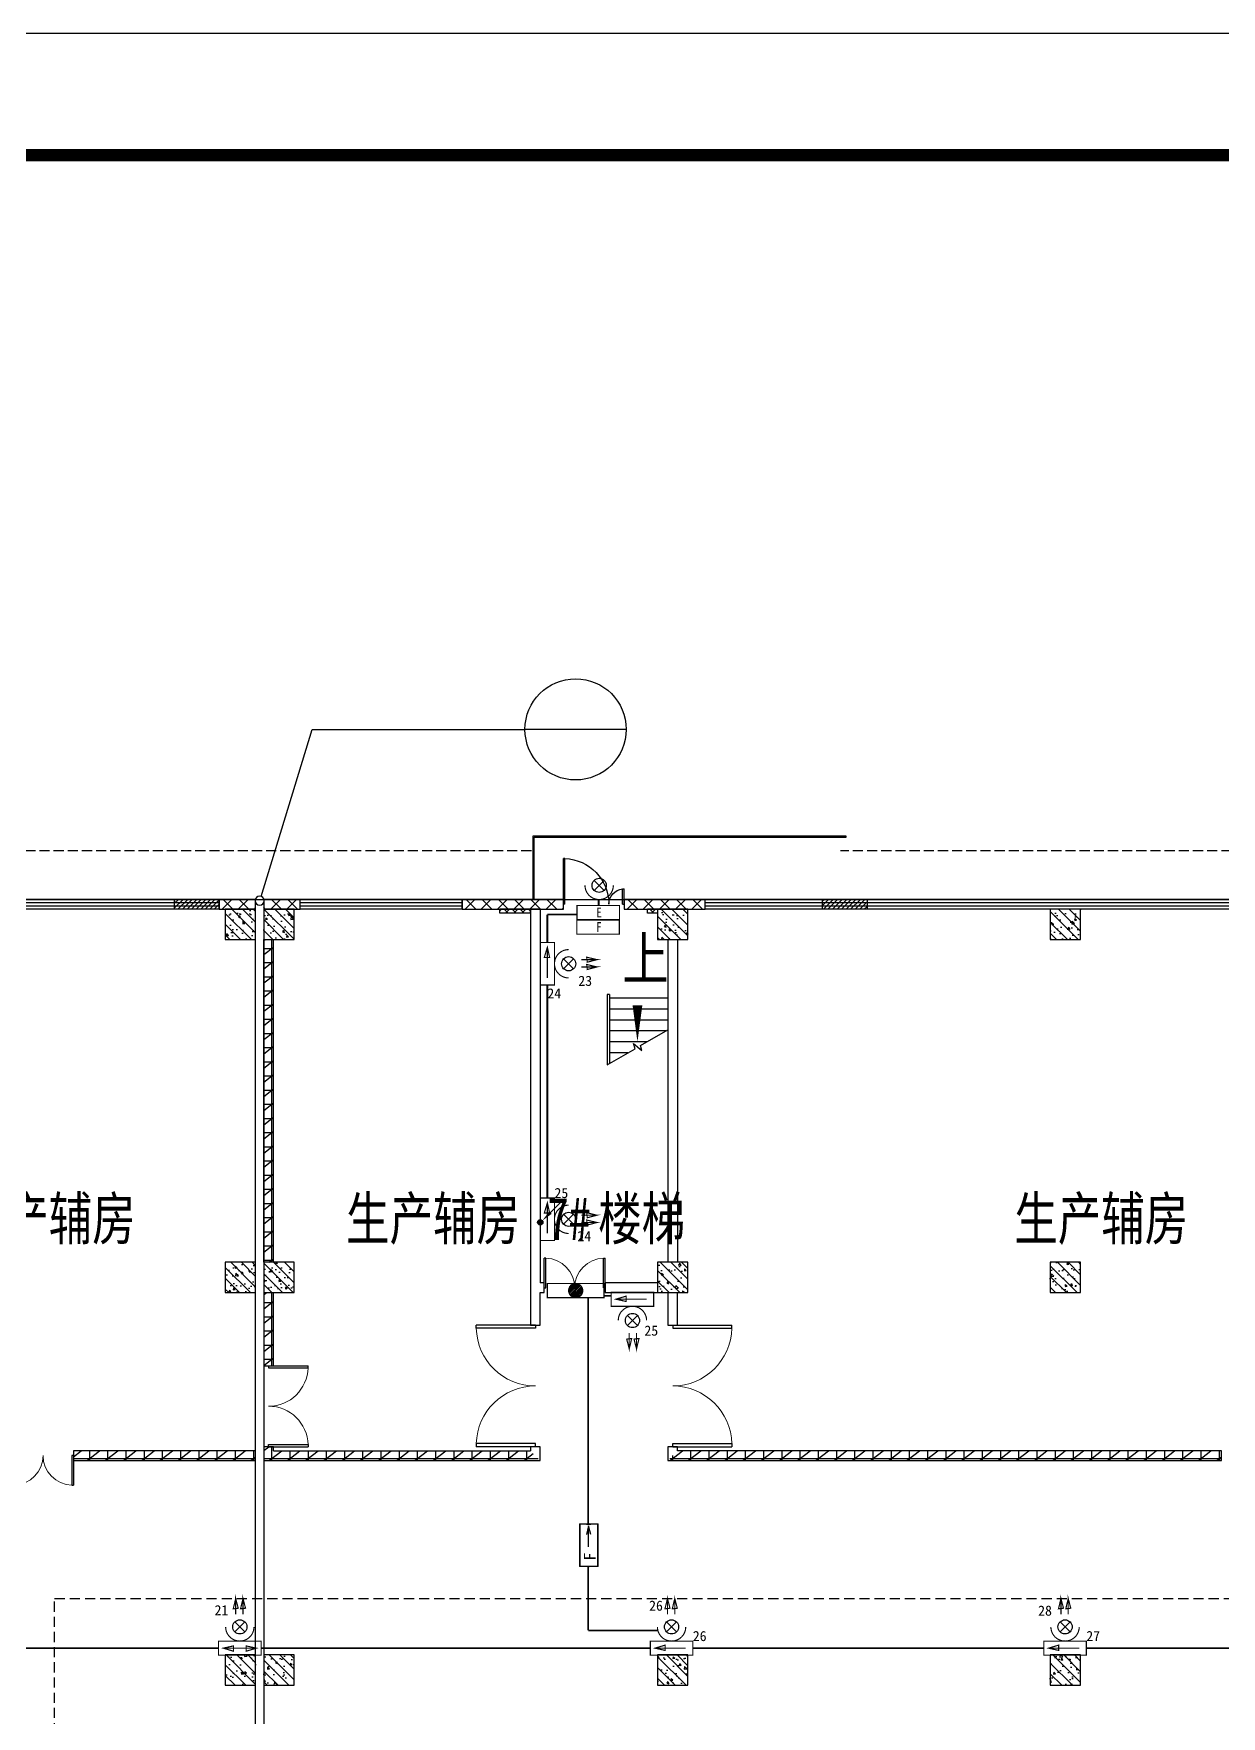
# Model space of a CAD drawing. Header units: millimetres. Extents: x -633009578 to 5705885, y -633235091 to 2571734.
# Drawn here: x 3091438 to 3120770, y 2175893 to 2217460 of the extents above; entities that cross this region are included whole.
import ezdxf
from ezdxf.enums import TextEntityAlignment as Align

# ---------------------------------------------------------------- set-up
doc = ezdxf.new("R2010")
doc.units = ezdxf.units.MM
doc.header["$LTSCALE"] = 1000
doc.header["$MEASUREMENT"] = 0
doc.linetypes.add('DASH', pattern=[0.35, 0.25, -0.1])
doc.linetypes.add('HIDDEN', pattern=[0.375, 0.25, -0.125])
doc.layers.get('0').update_dxf_attribs({"color": 9})
for name, color, linetype in [('000000000000电气', 7, 'Continuous'), ('3T_WOOD', 21, 'Continuous'), ('A-ABOV(投影线)', 154, 'HIDDEN'), ('A-COLUM(柱)', 255, 'Continuous'), ('A-DI-I(索引)', 21, 'Continuous'), ('A-DOOR(门）', 4, 'Continuous'), ('A-F-AREA(计算)', 5, 'Continuous'), ('A-FLOR(看线)', 8, 'Continuous'), ('A-HATH(填充)', 8, 'Continuous'), ('A-LM-RAIL(栏杆)', 167, 'Continuous'), ('A-ST-O(室外)', 54, 'Continuous'), ('A-STAR(楼梯)', 51, 'Continuous'), ('A-TEXT(房间)', 243, 'Continuous'), ('A-WALL(墙)', 255, 'Continuous'), ('A-WINDOW（窗）', 4, 'Continuous'), ('DIM_SYMB', 3, 'Continuous'), ('PUB_TEXT', 7, 'Continuous'), ('WALL', 9, 'Continuous'), ('电-弱电平面-箭头', 3, 'Continuous'), ('电-强电平面-线缆', 3, 'Continuous'), ('设备-照明', 3, 'Continuous'), ('设备-箱柜', 3, 'Continuous'), ('院图签、封面151013$0$PUB_TITLE', 153, 'Continuous'), ('院图签、封面151013$0$图签文字', 4, 'Continuous')]:
    doc.layers.add(name, color=color, linetype=linetype)
doc.styles.add('_TCH', font='simhei.ttf', dxfattribs={"width": 0.75, "bigfont": 'hztxt.shx'})
doc.styles.add('_TCH_DIM', font='simhei.ttf', dxfattribs={"width": 0.8, "bigfont": 'hztxt.shx'})
doc.styles.add('_TEL_DIM', font='simhei.ttf', dxfattribs={"height": 3.5, "bigfont": 'HZTXT'})
doc.styles.add('IDQSTYLE', font='simhei.ttf', dxfattribs={"width": 0.707, "bigfont": 'hztxt.shx'})
doc.styles.get("Standard").update_dxf_attribs({"font": 'simhei.ttf', "bigfont": 'hztxt.shx'})
doc.styles.add('宋体', font='simhei.ttf')
doc.styles.add('院图签、封面151013$0$-宋体', font='simhei.ttf', dxfattribs={"width": 0.8})
pattern_1 = [(45, (1908179.395743424, 677977.51603476), (-56.1266007566822, 56.12660075668221), [])]
pattern_2 = [(0, (597621.4751960551, 677964.29318137), (0, 350), []), (37.875, (598021.4751960551, 677964.29318137), (-169.61527734408, 218.0766567528281), []), (90, (598021.4751960551, 677964.29318137), (-450, 2.755455298081545e-14), [])]
pattern_3 = [(45, (597721.4751960551, 677964.29318137), (-100.0001016555733, 100.0001016555733), []), (135, (597721.4751960551, 677964.29318137), (-100.0001016555733, -100.0001016555733), [])]
pattern_4 = [(45, (597821.4751960551, 677964.29318137), (-200.0002033111466, 200.0002033111467), []), (135, (597821.4751960551, 677964.29318137), (-200.0002033111467, -200.0002033111466), [])]

# ---------------------------------------------------------------- blocks, each defined once
blk = doc.blocks.new('HC000078')
at = {"color": 0, "linetype": 'Continuous', "const_width": 0.2}
for points in [[(-3.750000000000028, 1.25), (3.75, 1.25), (3.75, -1.25), (-3.750000000000028, -1.25), (-3.750000000000028, 1.25)], [(2.5, 0), (-2.500000000000028, 0)]]:
    blk.add_lwpolyline(points, dxfattribs=at)
blk.add_lwpolyline([(2.917016710174721, 0), (1.120131515022848, 0.3984556212736834), (1.120131515022848, -0.539087017017323)], close=True, dxfattribs=at)
at = {"color": 0, "style": 'IDQSTYLE', "width": 0.7}
blk.add_attdef('PSFHATT', (5.75, -1.25), '', height=2.5, dxfattribs=at)
blk = doc.blocks.new('HC000064')
at = {"color": 0, "linetype": 'Continuous'}
for p, q in [((-0.8838834764831063, -0.8838834764831063), (0.8838834764831063, 0.8838834764831063)), ((-0.8838834764830494, 0.8838834764831063), (0.8838834764831631, -0.8838834764831063))]:
    blk.add_line(p, q, dxfattribs=at)
at = {"color": 0, "linetype": 'Continuous', "const_width": 0.2}
blk.add_lwpolyline([(5.710751695749348e-14, 2.499999999999886, 0.1989123673796647), (-1.767766952966326, 1.767766952966327, 0.1989123673796613), (-2.5, 1.951292859901378e-16, 0.1989123673796761), (-1.767766952966326, -1.76776695296644, 0.1989123673796782), (5.594010226827932e-14, -2.500000000000227)], format="xyb", dxfattribs=at)
for points in [[(2.226896073527712, 0.5659208660671311), (5.003498004369476, 0.5624686703930024), (3.296463286048663, 1.009912150058199), (3.185957433181557, 0.1260038671447887), (5.003498004369476, 0.5624686703930024)], [(2.224443767981995, -0.721123763554715), (5.001045698823816, -0.7245759592289005), (3.294010980502946, -0.2771324795636474), (3.18350512763584, -1.161040762477114), (5.001045698823816, -0.7245759592289005)]]:
    blk.add_lwpolyline(points, dxfattribs=at)
at = {"color": 0, "linetype": 'Continuous'}
for centre, radius, start, end in [((1.199040866595169e-14, -7.105427357601002e-14), 1.250000000000069, 135.0000000000036, 179.9999999999968), ((-2.259303855112194e-14, -1.740829702612245e-13), 1.250000000000117, 89.99999999999898, 134.9999999999991), ((-9.10937991704941e-14, -1.740829702612245e-13), 1.250000000000117, 45.00000000000085, 89.99999999999582), ((-1.252331571777177e-13, -7.088774012231625e-14), 1.250000000000068, 3.249254662582951e-12, 44.99999999999639), ((-2.284838984678572e-13, -5.684341886080801e-14), 1.250000000000172, 315.0000000000093, 2.605510395054555e-12), ((-2.264854970235319e-14, -5.695444116327053e-14), 1.250000000000034, 179.9999999999974, 225.0000000000007), ((-2.270406085358445e-14, -1.338928967697939e-13), 1.24999999999998, 224.9999999999983, 270.000000000001), ((-9.131584377541913e-14, 3.996802888650564e-15), 1.250000000000118, 270.0000000000042, 315.0000000000028)]:
    blk.add_arc(centre, radius, start, end, dxfattribs=at)
at = {"color": 0, "style": 'IDQSTYLE', "width": 0.7}
blk.add_attdef('PSFHATT', (7.003498004369476, -2.500000010000227), '', height=2.5, dxfattribs=at)
blk = doc.blocks.new('HC000080')
at = {"color": 0, "linetype": 'Continuous', "const_width": 0.2}
blk.add_lwpolyline([(-3.75, 1.25), (3.75, 1.25), (3.75, -1.25), (-3.75, -1.25), (-3.75, 1.25)], dxfattribs=at)
at = {"color": 0, "style": 'IDQSTYLE', "width": 0.7}
for tag, p in [('E', (-0.3130491551307273, -0.8903283460458624)), ('PSFHATT', (5.75, -1.25))]:
    blk.add_attdef(tag, p, '', height=1.715220417977644, dxfattribs=at)
blk = doc.blocks.new('HC000063')
at = {"color": 0, "linetype": 'Continuous'}
for p, q in [((-0.8838834764831063, -0.8838834764831631), (0.8838834764831063, 0.8838834764829926)), ((-0.8838834764830494, 0.8838834764830494), (0.8838834764831631, -0.8838834764831631))]:
    blk.add_line(p, q, dxfattribs=at)
at = {"color": 0, "linetype": 'Continuous', "const_width": 0.2}
blk.add_lwpolyline([(5.77736507722736e-14, 2.499999999999886, 0.1989123673796648), (-1.767766952966326, 1.767766952966213, 0.1989123673796613), (-2.5, -1.128255746208508e-13, 0.1989123673796761), (-1.767766952966326, -1.767766952966497, 0.1989123673796782), (5.594010226827932e-14, -2.500000000000284)], format="xyb", dxfattribs=at)
at = {"color": 0, "linetype": 'Continuous'}
for centre, radius, start, end in [((1.49213974509621e-13, -1.27897692436818e-13), 1.250000000000206, 135.0000000000062, 179.9999999999993), ((-9.120482147295661e-14, -2.025046796916286e-13), 1.250000000000089, 89.99999999999582, 134.999999999996), ((-2.248201624865942e-14, -2.025046796916286e-13), 1.250000000000089, 45.00000000000399, 89.99999999999898), ((-2.62456723021387e-13, -1.277311589831243e-13), 1.250000000000206, 6.4374426752811e-13, 44.9999999999938), ((-9.126033262418787e-14, -1.422195694544826e-13), 1.249999999999966, 179.9999999999987, 225.000000000002), ((-9.131584377541913e-14, -1.623146062001979e-13), 1.249999999999951, 225.0000000000013, 270.0000000000042), ((-2.270406085358445e-14, -2.442490654175344e-14), 1.250000000000089, 270.000000000001, 314.9999999999997), ((-1.598721155460225e-13, -1.4210854715202e-13), 1.250000000000103, 315.000000000008, 1.302755197527349e-12)]:
    blk.add_arc(centre, radius, start, end, dxfattribs=at)
at = {"color": 0, "style": 'IDQSTYLE', "width": 0.7}
blk.add_attdef('PSFHATT', (3.250000009999943, -2.500000010000284), '', height=2.5, dxfattribs=at)
blk = doc.blocks.new('$equip_U$00000097(PC-20190719OMEG)')
h = blk.add_hatch()
h.set_pattern_fill('ANGLE', color=3, scale=0.25)
h.set_pattern_definition([(0, (-95.90287843095575, -36.03268988946184), (0, 0.873125), [0.635, -0.238125]), (90, (-95.90287843095575, -36.03268988946184), (-0.873125, 5.346348682527664e-17), [0.635, -0.238125])])
h.paths.add_polyline_path([(-0.6530363404890522, 0.00859680310350086), (-0.3650363404885866, -0.06340319689661555), (-0.3650363404885866, 0.08059680310361728)])
at = {"color": 3}
for p, q in [((-0.7199999999938882, 0.2999999999974534), (-0.7199999999938882, -0.2999999999974534)), ((0.7200000000011642, 0.2999999999974534), (-0.7199999999938882, 0.2999999999974534)), ((-0.7078247590179672, 0.08059680310361728), (-0.7078247590179672, -0.06340319689661555)), ((-0.6530363404890522, 0.00859680310350086), (-0.3650363404885866, 0.08059680310361728)), ((-0.3650363404885866, -0.06340319689661555), (-0.6530363404890522, 0.00859680310350086)), ((0.05609875861409819, 0.00859680310350086), (-0.6050363404938253, 0.00859680310350086)), ((0.7200000000011642, -0.2999999999974534), (0.7200000000011642, 0.2999999999974534)), ((-0.7199999999938882, -0.2999999999974534), (0.7200000000011642, -0.2999999999974534))]:
    blk.add_line(p, q, dxfattribs=at)
at = {"color": 3, "const_width": 0.04}
blk.add_lwpolyline([(-0.7199999999938882, 0.2999999999974534), (-0.7199999999938882, -0.2999999999974534), (0.7200000000011642, -0.2999999999974534), (0.7200000000011642, 0.2999999999974534), (-0.7199999999938882, 0.2999999999974534), (-0.7199999999938882, -0.2999999999974534)], dxfattribs=at)
for p in [(0, 0.2999999999974534), (-0.7199999999938882, -1.818989403545856e-12), (-7.619048119522631e-06, -0.3000099999972008), (0.7200000000011642, -1.818989403545856e-12)]:
    blk.add_point(p)
at = {"color": 7, "style": '_TEL_DIM', "flags": 1}
for tag in ['REMARK', 'A']:
    blk.add_attdef(tag, text='', height=2.5e-05, dxfattribs=at).set_placement((0, 0), align=Align.MIDDLE_CENTER)
at = {"color": 3, "style": '_TEL_DIM'}
blk.add_attdef('F', text='', height=0.4, dxfattribs=at).set_placement((0.3836356056344812, -0.03004351179515652), align=Align.MIDDLE_CENTER)
at = {"color": 7, "style": '_TEL_DIM'}
blk.add_attdef('$TEXT$', text='', height=2.5e-05, dxfattribs=at).set_placement((0.3836356056344812, -0.03004351179333753), align=Align.MIDDLE_CENTER)
blk = doc.blocks.new('*X118')
at = {"color": 0, "linetype": 'Continuous'}
for p, q in [((279.6093350358959, 223.0407925409721), (280.9478239213746, 224.3792814264508)), ((279.6227829512929, 223.3370831688437), (280.6515332934888, 224.3658335110396)), ((279.6511091444202, 222.7997239370217), (281.1888925253249, 224.3375073179265)), ((279.7280550816477, 222.5938271617747), (281.3947893005719, 224.2605613806989)), ((279.7925730165214, 223.7897159465469), (280.1989005157282, 224.1960434457536)), ((279.8323224122641, 222.4152517799165), (281.5733646824301, 224.1562940500824)), ((279.960458729053, 222.2605453842307), (281.7280710781159, 224.0281577332937)), ((280.1113752959016, 222.1286192386046), (281.8599972237337, 223.8772411664368)), ((280.2858431100155, 222.020244340244), (281.9683721221114, 223.7027733523398)), ((280.4868434366447, 221.9384019543985), (282.0502145079389, 223.5017730256928)), ((280.7212278995912, 221.8899437048705), (282.0986727574656, 223.2673885627449)), ((281.0058032732674, 221.891676366072), (282.0969400962746, 222.9828131890793)), ((281.4082737989092, 222.0113041792392), (281.9773122830819, 222.5803426634118))]:
    blk.add_line(p, q, dxfattribs=at)
blk = doc.blocks.new('HC000083')
at = {"color": 0, "linetype": 'Continuous', "const_width": 0.2}
blk.add_lwpolyline([(-5, 1.25), (-5, -1.250000000000057), (5.000000000000057, -1.250000000000057), (5.000000000000057, 1.25), (-5, 1.25)], dxfattribs=at)
blk.add_lwpolyline([(-1.25, -6.89688106980167e-17, 0.1989123673796731), (-0.8838834764831631, -0.88388347648322, 0.1989123673796706), (5.611420480838656e-14, -1.250000000000057, 0.198912367379652), (0.8838834764832768, -0.88388347648322, 0.1989123673796278), (1.25, 0, 0.1989123673796504), (0.88388347648322, 0.8838834764830494, 0.1989123673796686), (5.680893445545904e-14, 1.25, 0.1989123673796706), (-0.883883476483163, 0.8838834764831632, 0.1989123673796553)], format="xyb", close=True, dxfattribs=at)
at = {"color": 0, "linetype": 'Continuous'}
blk.add_blockref('*X118', (-280.8559544658493, -223.1326619964974), dxfattribs=at)
at = {"color": 0, "style": 'IDQSTYLE', "width": 0.7}
blk.add_attdef('PSFHATT', (7.000000000000057, -1.250000010000057), '', height=2.5, dxfattribs=at)
blk = doc.blocks.new('*X132')
at = {"color": 0, "linetype": 'Continuous'}
for p, q in [((192.590110055903, 446.7242872143482), (193.9264208598343, 448.0605980182795)), ((192.6512440212146, 447.2096852483717), (193.4410228258108, 447.9994640529679)), ((192.666080612941, 446.3759937026742), (194.2747143715083, 447.9846274612416)), ((192.8122309321682, 446.0978799531896), (194.552828120993, 447.8384771420143)), ((193.0126674313866, 445.874052383696), (194.7766556904866, 447.6380406427959)), ((193.2651240367983, 445.7022449203958), (194.9484631537868, 447.3855840373842)), ((193.5780466605768, 445.5909034754624), (195.0598045987202, 447.0726614136058)), ((193.9838870800477, 445.5724798262212), (195.0782282479613, 446.6668209941349))]:
    blk.add_line(p, q, dxfattribs=at)
blk = doc.blocks.new('HC001446')
at = {"color": 0, "linetype": 'Continuous'}
blk.add_line((5.527270022789651, 5.473665066578945), (2.421777122314836, 2.298687544782609), dxfattribs=at)
blk.add_lwpolyline([(2.421777122314836, 2.298687544782609, 0.8, 0, 0), (0.4698776614111466, 0.4121164681388052, 0, 0, 0)], format="xyseb", dxfattribs=at)
blk.add_circle((0, 0), 0.625, dxfattribs=at)
at = {"color": 0, "linetype": 'Continuous', "xscale": 0.5, "yscale": 0.5, "zscale": 0.5}
blk.add_blockref('*X132', (-96.91845018383214, -223.4069038532592), dxfattribs=at)
at = {"color": 0, "style": 'IDQSTYLE', "width": 0.7}
blk.add_attdef('PSFHATT', (7.527270022789651, -0.62500001), '', height=2.5, dxfattribs=at)
blk = doc.blocks.new('建筑图框_A1')
at = {"layer": '院图签、封面151013$0$PUB_TITLE'}
blk.add_lwpolyline([(0, 0), (84100, 0), (84100, 59400), (0, 59400)], close=True, dxfattribs=at)
at = {"layer": '院图签、封面151013$0$PUB_TITLE', "const_width": 100}
blk.add_lwpolyline([(2500, 1000), (83100, 1000), (83100, 58400), (2500, 58400)], close=True, dxfattribs=at)
at = {"layer": '院图签、封面151013$0$图签文字', "color": 6, "style": '院图签、封面151013$0$-宋体'}
for tag, height, width, p in [('工程主持人', 400, 0.7999999999883585, (79990.91196859907, 29505.93707200652)), ('审定', 400, 0.7999999999883585, (79990.91196859907, 28705.93707200605)), ('审核', 400, 0.7999999999883585, (79990.91196859907, 27905.93707200559)), ('专业负责人', 400, 0.7999999999883585, (79990.91196859907, 27105.93707200512)), ('校对', 400, 0.7999999999883585, (79990.91196859907, 26305.93707200466)), ('设计', 400, 0.7999999999883585, (79990.91196859907, 25505.93707200419)), ('方案设计人', 400, 0.7999999999883585, (79990.91196859907, 24706.79438478127)), ('工程编号', 300, 0.7000000000116415, (81000.00416498398, 8700.424278954277)), ('版次', 300, 0.7000000000116415, (78738.08139540046, 3005.726258059498)), ('日期', 300, 0.7000000000116415, (82038.0813954557, 3000.226258123759)), ('图号', 200, 0.7000000000116415, (82538.08139542397, 2400.075247410685)), ('比例', 300, 0.7000000000116415, (78738.08139537089, 2200.188802679535)), ('图号_X施', 300, 0.7000000000116415, (81538.08139540977, 2200.188802651362)), ('图号_总数', 200, 0.7000000000116415, (82538.08139541186, 2000.075247410219))]:
    blk.add_attdef(tag, text='', height=height, dxfattribs=dict(at, width=width)).set_placement(p, align=Align.MIDDLE_CENTER)
at = {"layer": '院图签、封面151013$0$图签文字', "color": 6, "style": '院图签、封面151013$0$-宋体', "width": 0.7}
for tag, p in [('建设单位_001', (80935.88661794258, 7446.21079580821)), ('工程名称_001', (80933.52706738078, 6045.368099178996)), ('图名_001', (79742.88288308708, 4059.656552180292))]:
    blk.add_attdef(tag, p, '', height=300, dxfattribs=at)
blk = doc.blocks.new('$DorLib2D$00000002')
for p, q in [((-0.5, -5.684341886080802e-17), (-0.5000000000000007, 0.4875)), ((-0.4750000000000007, 0.4875), (-0.5000000000000007, 0.4875)), ((-0.475, -2.842170943040401e-17), (-0.4750000000000007, 0.4875)), ((0.475, -2.842170943040401e-17), (0.4750000000000007, 0.4875)), ((0.4750000000000007, 0.4875), (0.5000000000000007, 0.4875)), ((0.5, -5.684341886080802e-17), (0.5000000000000007, 0.4875)), ((-0.5, -5.684341886080802e-17), (-0.475, -2.842170943040401e-17)), ((0.5, -5.684341886080802e-17), (0.475, -2.842170943040401e-17))]:
    blk.add_line(p, q)
at = {"lineweight": 13}
for centre, start, end in [((-0.4875, -4.263256414560601e-17), 0, 88.53071641864632), ((0.4875, -4.263256414560601e-17), 91.4692835813537, 180)]:
    blk.add_arc(centre, 0.4875, start, end, dxfattribs=at)
blk = doc.blocks.new('$TCHSYS$WIN2D')
for p, q in [((-0.5, 0.5), (0.5, 0.5)), ((-0.5, 0.5), (-0.4999999999999999, -0.5)), ((0.5, 0.5), (0.4999999999999998, -0.5)), ((0.5, 0.1666666666666666), (-0.5, 0.1666666666666666)), ((0.5, -0.1666666666666667), (-0.5, -0.1666666666666667)), ((-0.4999999999999999, -0.5), (0.5, -0.5))]:
    blk.add_line(p, q)
blk = doc.blocks.new('$DorLib2D$00000225')
at = {"color": 0}
for p, q in [((0.4750000000000032, -0.001447885298549778), (0.4750000000000032, 0.7521225008925327)), ((0.4750000000000032, 0.7521225008925327), (0.5000000000000036, 0.7521225008925363)), ((0.5000000000000036, -0.001447885298549778), (0.5000000000000036, 0.7521225008925363)), ((-0.4999999999999982, -3.552713678800501e-15), (-0.5, 0.252035990386009)), ((-0.4750000000000014, 0.252035990386009), (-0.5, 0.252035990386009)), ((-0.4749999999999996, -3.552713678800501e-15), (-0.4750000000000014, 0.252035990386009)), ((-0.4749999999999996, -3.552713678800501e-15), (-0.4999999999999947, -3.552713678800501e-15)), ((0.4750000000000032, -0.001447885298549778), (0.4999999999999929, -0.001447885298549778))]:
    blk.add_line(p, q, dxfattribs=at)
for centre, radius, start, end in [((0.5046168020419071, -0.001920809357812914), 0.7546247204382253, 92.24926861260724, 179.7237749158362), ((-0.5007908120542499, 0.002572563917482285), 0.2507930763238999, 359.7898704778746, 84.09743784757413)]:
    blk.add_arc(centre, radius, start, end, dxfattribs=at)
blk = doc.blocks.new('_FZH')
h = blk.add_hatch()
h.set_pattern_fill('钢筋混凝土', color=256, scale=0.1, style=0)
h.set_pattern_definition([(45, (0, 0), (-0.1767766952966369, 0.1767766952966369), []), (50, (0, 0), (0.7172601826007535, -0.06275213498259512), [0.07500000000000001, -0.8250000000000001]), (355, (0, 0), (-0.138751333613, 0.7521921337000119), [0.06, -0.66]), (100.4514, (0.05977168000000001, -0.00522934), (0.5785093817140216, 0.6894395420609536), [0.06374019, -0.701142112]), (46.1842, (0, 0.2), (1.067241048625645, -0.1655190143290181), [0.1125, -1.2375]), (96.6356, (0.088936745, 0.186206693), (0.9346627055487033, 0.9741178709004418), [0.095610288, -1.051713]), (351.1842, (0, 0.2), (0.9346619451336272, 0.9741186009253247), [0.09000000000000001, -0.9900000000000001]), (21, (0.1, 0.15), (0.5969070521184617, -0.4026188906653388), [0.07500000000000001, -0.8250000000000001]), (326, (0.1, 0.15), (0.2433153319215824, 0.7251500450468529), [0.06, -0.66]), (71.4514, (0.149742233, 0.116448394), (0.84022262858149, 0.3225304967099524), [0.06374019, -0.701142112]), (37.50000000000001, (0, 0), (0.01215985531729062, 0.3328938538313115), [0, -0.652, 0, -0.67, 0, -0.6625000000000001]), (7.499999999999999, (0, 0), (0.2630695374421486, 0.3944117118823603), [0, -0.382, 0, -0.637, 0, -0.2525]), (-32.5, (-0.223, 0), (0.533822436172409, -0.02255487173437976), [0, -0.25, 0, -0.78, 0, -1.035]), (-42.5, (-0.323, 0), (0.5831861693423862, 0.1001049823323177), [0, -0.325, 0, -0.518, 0, -0.735])])
h.paths.add_polyline_path([(-0.5, -0.5), (0.5, -0.5), (0.5, 0.5), (-0.5, 0.5)])
blk.add_lwpolyline([(-0.5, -0.5), (0.5, -0.5), (0.5, 0.5), (-0.5, 0.5)], close=True)

msp = doc.modelspace()

# ---------------------------------------------------------------- hatches: boundary and pattern name
at = {"layer": '3T_WOOD'}
h = msp.add_hatch(dxfattribs=at)
h.set_pattern_fill('ANSI31', color=256, scale=50)
h.set_pattern_definition(pattern_1)
h.paths.add_polyline_path([(3094919.994032199, 2196074.629172625), (3096019.994032199, 2196074.629172625), (3096019.994032199, 2195834.629172625), (3094919.994032199, 2195834.629172625)])
h = msp.add_hatch(dxfattribs=at)
h.set_pattern_fill('ANSI31', color=256, scale=50)
h.set_pattern_definition(pattern_1)
h.paths.add_polyline_path([(3110919.941630373, 2196074.629172624), (3112019.941630373, 2196074.629172624), (3112019.941630373, 2195834.629172624), (3110919.941630373, 2195834.629172624)])
at = {"layer": 'A-HATH(填充)'}
h = msp.add_hatch(dxfattribs=at)
h.set_pattern_fill('多孔材料', color=256, scale=100, style=0)
h.set_pattern_definition(pattern_4)
h.paths.add_polyline_path([(3096919.994031782, 2196074.629172626), (3096019.994032522, 2196074.629172632), (3096019.994032522, 2195834.629172626), (3096919.994031782, 2195834.629172626)])
h = msp.add_hatch(dxfattribs=at)
h.set_pattern_fill('多孔材料', color=256, scale=100, style=0)
h.set_pattern_definition(pattern_4)
h.paths.add_polyline_path([(3097119.994031765, 2195834.629172626), (3098019.994031504, 2195834.62917263), (3098019.994031504, 2196074.629172631), (3097119.994031765, 2196074.629172626)])
h = msp.add_hatch(dxfattribs=at)
h.set_pattern_fill('多孔材料', color=256, scale=100, style=0)
h.set_pattern_definition(pattern_4)
h.paths.add_polyline_path([(3102019.994031504, 2195834.62917263), (3104519.994032013, 2195834.62917263), (3104519.994032013, 2196074.629172631), (3102019.994031504, 2196074.629172631)])
h = msp.add_hatch(dxfattribs=at)
h.set_pattern_fill('多孔材料', color=256, scale=100, style=0)
h.set_pattern_definition(pattern_4)
h.paths.add_polyline_path([(3106019.994032013, 2195834.62917263), (3108019.994031505, 2195834.62917263), (3108019.994031504, 2196074.629172631), (3106019.994032013, 2196074.629172631)])
h = msp.add_hatch(dxfattribs=at)
h.set_pattern_fill('多孔材料', color=256, scale=50, style=0)
h.set_pattern_definition(pattern_3)
h.paths.add_polyline_path([(3103709.994031763, 2195834.629173377), (3102949.994031682, 2195834.629173377), (3102949.994031682, 2195734.629173377), (3103709.994031763, 2195734.629173377)])
h = msp.add_hatch(dxfattribs=at)
h.set_pattern_fill('多孔材料', color=256, scale=50, style=0)
h.set_pattern_definition(pattern_3)
h.paths.add_polyline_path([(3106844.994031782, 2195834.629172626), (3106594.994031755, 2195834.629172626), (3106594.994031755, 2195734.629172626), (3106844.994031782, 2195734.629172626)])
h = msp.add_hatch(dxfattribs=at)
h.set_pattern_fill('空心砖', color=256, scale=100, style=0)
h.set_pattern_definition(pattern_2)
h.paths.add_polyline_path([(3097119.994031782, 2187109.629172626), (3097359.994031695, 2187109.629172626), (3097359.994031695, 2195084.629172346), (3097119.994031695, 2195084.629172346)])
h = msp.add_hatch(dxfattribs=at)
h.set_pattern_fill('空心砖', color=256, scale=100, style=0)
h.set_pattern_definition(pattern_2)
h.paths.add_polyline_path([(3097359.994031691, 2186359.629172626), (3097119.994031696, 2186359.629172626), (3097119.994031699, 2184554.629172276), (3097359.994031672, 2184554.629172276)])
h = msp.add_hatch(dxfattribs=at)
h.set_pattern_fill('空心砖', color=256, scale=100, style=0)
h.set_pattern_definition(pattern_2)
h.paths.add_polyline_path([(3096919.994031779, 2182454.629172626), (3092419.994032013, 2182454.629172632), (3092419.994032013, 2182214.629172633), (3096919.994031779, 2182214.629172626)])
h = msp.add_hatch(dxfattribs=at)
h.set_pattern_fill('空心砖', color=256, scale=100, style=0)
h.set_pattern_definition(pattern_2)
h.paths.add_polyline_path([(3097359.994031616, 2182454.629172594), (3097359.994031635, 2182554.629172276), (3097119.994031713, 2182554.629172276), (3097119.994031726, 2182214.6291726)])
h = msp.add_hatch(dxfattribs=at)
h.set_pattern_fill('空心砖', color=256, scale=100, style=0)
h.set_pattern_definition(pattern_2)
h.paths.add_polyline_path([(3097359.994031616, 2182454.629172594), (3097119.994031726, 2182214.6291726), (3103949.994031834, 2182214.6291726), (3103709.994031837, 2182454.629172594)])
h = msp.add_hatch(dxfattribs=at)
h.set_pattern_fill('空心砖', color=256, scale=100, style=0)
h.set_pattern_definition(pattern_2)
h.paths.add_polyline_path([(3107099.994031816, 2182214.62917263), (3120769.994031504, 2182214.629172634), (3120769.994031504, 2182454.62917263), (3107339.994031704, 2182454.62917263)])

# ---------------------------------------------------------------- linework, layer by layer
at = {"layer": '3T_WOOD'}
for points in [[(3094919.994032199, 2196074.629172625), (3096019.994032199, 2196074.629172625), (3096019.994032199, 2195834.629172625), (3094919.994032199, 2195834.629172625)], [(3110919.941630373, 2196074.629172624), (3112019.941630373, 2196074.629172624), (3112019.941630373, 2195834.629172624), (3110919.941630373, 2195834.629172624)]]:
    msp.add_lwpolyline(points, close=True, dxfattribs=at)
at = {"layer": 'A-ABOV(投影线)'}
msp.add_lwpolyline([(3091956.667770477, 2178803.556878567), (3127430.348125871, 2178803.556878567), (3127430.348125871, 2168352.961062868), (3091956.667770477, 2168352.961062868)], close=True, dxfattribs=at)
at = {"layer": 'A-DI-I(索引)'}
for p, q in [((3097052.713914114, 2196148.070244405), (3098319.27613839, 2200274.131571024)), ((3098319.27613839, 2200274.131571024), (3103572.312317013, 2200274.131571024)), ((3106072.312317013, 2200274.131571024), (3103572.312317013, 2200274.131571024))]:
    msp.add_line(p, q, dxfattribs=at)
msp.add_lwpolyline([(3097131.494031782, 2196041.47915988, 1), (3096908.494031782, 2196041.47915988, 1)], format="xyb", close=True, dxfattribs=at)
for centre, radius in [((3104822.312317013, 2200274.131571024), 1250), ((3097052.713914114, 2196148.070244405), 0)]:
    msp.add_circle(centre, radius, dxfattribs=at)
at = {"layer": 'A-DOOR(门）'}
msp.add_line((3104519.994031782, 2196074.629172626), (3106019.994031782, 2196074.629172626), dxfattribs=at)
at = {"layer": 'A-F-AREA(计算)'}
msp.add_lwpolyline([(3029879.994031782, 2196074.629172625), (3164159.994031782, 2196074.629172625), (3164159.994031782, 2059994.629172625), (3029879.994031782, 2059994.629172625)], close=True, dxfattribs=at)
at = {"layer": 'A-FLOR(看线)'}
for points in [[(3096919.994031765, 2128134.629172626), (3096919.994031782, 2195084.629172626)], [(3097119.994031766, 2195084.629172626), (3097119.994031766, 2128134.629172626)]]:
    msp.add_lwpolyline(points, dxfattribs=at)
at = {"layer": 'A-LM-RAIL(栏杆)'}
msp.add_lwpolyline([(3103794.994167125, 2196074.629161081), (3103794.993694454, 2197609.629139677), (3111505.053748022, 2197609.629139631), (3111505.053748022, 2197639.629139631), (3103764.993684572, 2197639.629139678), (3103764.994167125, 2196074.6291512)], dxfattribs=at)
at = {"layer": 'A-ST-O(室外)', "linetype": 'DASH'}
for points in [[(3103729.993796564, 2197274.629146055), (3030119.994031765, 2197274.629172629)], [(3139219.993537734, 2197274.629133269), (3111365.112969985, 2197274.629143296)]]:
    msp.add_lwpolyline(points, dxfattribs=at)
at = {"layer": 'A-STAR(楼梯)'}
for p, q in [((3105599.994031836, 2193727.862870898), (3105599.994031809, 2191986.61646899)), ((3105659.994031836, 2193727.862870898), (3105599.994031836, 2193727.862870898)), ((3105599.994031836, 2193634.629170897), (3105599.994031776, 2191986.616468664)), ((3105659.994031836, 2193727.862870898), (3105659.994031854, 2192021.257485167)), ((3107099.994031836, 2193634.629170897), (3105659.994031829, 2193634.629170953)), ((3107099.994031836, 2193634.629170897), (3107099.994031896, 2192852.641873292)), ((3107099.994031836, 2193364.629170897), (3105659.994031832, 2193364.629170953)), ((3107099.994031836, 2193094.629170897), (3105659.994031834, 2193094.629170953)), ((3107051.474608366, 2192824.629171057), (3105659.994031837, 2192824.629170953)), ((3106427.795558945, 2192464.547903524), (3107099.994031836, 2192852.64187279)), ((3105599.994031836, 2191986.616469005), (3106289.475187212, 2192384.688599669)), ((3106583.820889773, 2192554.629170744), (3105659.99403184, 2192554.629170953)), ((3106116.167173491, 2192284.629170987), (3105659.994031842, 2192284.629170953)), ((3106289.475187212, 2192384.688599669), (3106254.534616376, 2192515.088586358)), ((3106254.534616376, 2192515.088586358), (3106460.579557815, 2192342.19635199)), ((3106460.579557815, 2192342.19635199), (3106427.795558945, 2192464.547903524))]:
    msp.add_line(p, q, dxfattribs=at)
at = {"layer": 'A-WALL(墙)'}
for p, q in [((3103709.994031763, 2195834.629173377), (3102949.994031682, 2195834.629173377)), ((3102949.994031682, 2195734.629173377), (3102949.994031682, 2195834.629173377)), ((3103709.994031763, 2195734.629173377), (3102949.994031682, 2195734.629173377)), ((3103709.994031763, 2195734.629173377), (3103709.994031763, 2195834.629173377)), ((3103709.994031838, 2195834.629172626), (3103709.994031838, 2186479.629172682)), ((3103949.994031838, 2195834.629172626), (3103709.994031838, 2195834.629172626)), ((3103949.994031838, 2195834.629172626), (3103949.994031865, 2186599.629172801)), ((3106844.994031782, 2195834.629172626), (3106594.994031755, 2195834.629172626)), ((3106594.994031755, 2195734.629172626), (3106594.994031755, 2195834.629172626)), ((3106844.994031782, 2195734.629172626), (3106594.994031755, 2195734.629172626)), ((3097119.994031712, 2187109.629172255), (3097119.994031695, 2195084.629172346)), ((3097359.994031712, 2187109.629172255), (3097359.994031695, 2195084.629172346)), ((3107099.994031777, 2195084.629172906), (3107099.994031736, 2187109.629172906)), ((3107339.994031777, 2195084.629172906), (3107339.994031786, 2187109.629172906)), ((3103709.994031838, 2186479.629172682), (3103709.994031793, 2185554.629172276)), ((3104049.994031764, 2186599.629172906), (3103949.994031865, 2186599.629172801)), ((3104049.994031763, 2186359.629172848), (3104049.994031764, 2186599.629172906)), ((3106844.994031342, 2186599.629172894), (3105549.994031764, 2186599.629172845)), ((3105549.994031764, 2186599.629172845), (3105549.994031763, 2186359.629172841)), ((3097119.994031728, 2186359.629172906), (3097119.994031699, 2184554.629172276)), ((3097359.994031672, 2184554.629172276), (3097359.994031817, 2186359.629172906)), ((3103949.994031765, 2185554.629172276), (3103949.994031834, 2186359.629172797)), ((3103949.994031834, 2186359.629172797), (3104049.994031763, 2186359.629172848)), ((3105549.994031763, 2186359.629172841), (3106844.994031342, 2186359.62917295)), ((3107099.994031816, 2186359.629172784), (3107099.994031818, 2185554.629172276)), ((3107339.994031812, 2185554.629172276), (3107339.994031756, 2186359.629172255)), ((3103709.994031793, 2185554.629172276), (3103949.994031765, 2185554.629172276)), ((3107099.994031818, 2185554.629172276), (3107339.994031812, 2185554.629172276)), ((3097119.994031699, 2184554.629172276), (3097359.994031672, 2184554.629172276)), ((3096919.994031779, 2182454.629172626), (3092419.994032013, 2182454.629172632)), ((3092419.994032013, 2182454.629172632), (3092419.994032013, 2182214.629172633)), ((3096919.994031779, 2182214.629172626), (3096919.994031779, 2182454.629172626)), ((3097359.994031635, 2182554.629172276), (3097119.994031713, 2182554.629172276)), ((3097119.994031713, 2182554.629172276), (3097119.994031726, 2182214.6291726)), ((3097359.994031616, 2182454.629172594), (3097359.994031635, 2182554.629172276)), ((3097359.994031616, 2182454.629172594), (3103709.994031837, 2182454.629172594)), ((3103949.994031765, 2182554.629172276), (3103709.994031792, 2182554.629172276)), ((3103709.994031792, 2182554.629172276), (3103709.994031837, 2182454.629172594)), ((3103949.994031834, 2182214.6291726), (3103949.994031765, 2182554.629172276)), ((3107339.994031759, 2182554.629172784), (3107099.994031818, 2182554.629172784)), ((3107099.994031818, 2182554.629172784), (3107099.994031816, 2182214.62917263)), ((3107339.994031704, 2182454.62917263), (3107339.994031759, 2182554.629172784)), ((3120769.994031504, 2182454.62917263), (3107339.994031704, 2182454.62917263)), ((3120769.994031504, 2182214.629172634), (3120769.994031504, 2182454.62917263)), ((3092419.994032013, 2182214.629172633), (3096919.994031779, 2182214.629172626)), ((3097119.994031726, 2182214.6291726), (3103949.994031834, 2182214.6291726)), ((3107099.994031816, 2182214.62917263), (3120769.994031504, 2182214.629172634))]:
    msp.add_line(p, q, dxfattribs=at)
at = {"layer": 'A-WINDOW（窗）'}
msp.add_lwpolyline([(3096019.994032145, 2196074.629172623), (3096019.994032145, 2195834.629172623)], dxfattribs=at)
at = {"layer": 'DIM_SYMB'}
msp.add_lwpolyline([(3106349.994031836, 2193769.629170897, 0, 0, 0), (3106349.994031836, 2192554.629170897, 0, 240.0000000000001, 0), (3106349.994031836, 2193454.629170897, 0, 0, 0)], format="xyseb", dxfattribs=at)
at = {"layer": 'WALL'}
for p, q in [((3096919.994031782, 2196074.629172626), (3096019.994032522, 2196074.629172632)), ((3096019.994032522, 2196074.629172632), (3096019.994032522, 2195834.629172626)), ((3096919.994031782, 2195834.629172626), (3096919.994031782, 2196074.629172626)), ((3098019.994031504, 2196074.629172631), (3097119.994031765, 2196074.629172626)), ((3097119.994031765, 2196074.629172626), (3097119.994031765, 2195834.629172626)), ((3098019.994031504, 2195834.62917263), (3098019.994031504, 2196074.629172631)), ((3104519.994032013, 2196074.629172631), (3102019.994031504, 2196074.629172631)), ((3102019.994031504, 2196074.629172631), (3102019.994031504, 2195834.62917263)), ((3104519.994032013, 2195834.62917263), (3104519.994032013, 2196074.629172631)), ((3108019.994031504, 2196074.629172631), (3106019.994032013, 2196074.629172631)), ((3106019.994032013, 2196074.629172631), (3106019.994032013, 2195834.62917263)), ((3108019.994031505, 2195834.62917263), (3108019.994031504, 2196074.629172631)), ((3096019.994032522, 2195834.629172626), (3096919.994031782, 2195834.629172626)), ((3097119.994031765, 2195834.629172626), (3098019.994031504, 2195834.62917263)), ((3102019.994031504, 2195834.62917263), (3104519.994032013, 2195834.62917263)), ((3106019.994032013, 2195834.62917263), (3108019.994031505, 2195834.62917263))]:
    msp.add_line(p, q, dxfattribs=at)
at = {"layer": '电-强电平面-线缆', "color": 1, "linetype": 'Continuous', "const_width": 45}
for points in [[(3105390.476831112, 2195922.378905773), (3105390.476831112, 2196070.64556737)], [(3104124.99403184, 2195009.447664729), (3104124.99403184, 2195700.536607624)], [(3104124.99403184, 2195700.536607624), (3104858.143490907, 2195700.536607624)], [(3104124.99403184, 2188696.490786308), (3104124.99403184, 2193959.447664729)], [(3105134.403150547, 2180647.60887704), (3105134.403150547, 2186235.288049364)], [(3105524.852992887, 2186283.330679738), (3105700.674402932, 2186283.330679738)], [(3105134.403150547, 2178014.735454599), (3105134.403150547, 2179594.926883043)], [(3105134.403150547, 2178014.735454599), (3106853.66012777, 2178014.735454599)], [(3087363.411520927, 2177577.805018561), (3096004.285271924, 2177577.805018561)], [(3097054.485271924, 2177577.805018561), (3106667.298599019, 2177577.805018561)], [(3107717.498599019, 2177577.805018561), (3116385.165758859, 2177577.805018561)], [(3117435.36575886, 2177577.805018561), (3125605.434111902, 2177577.805018561)]]:
    msp.add_lwpolyline(points, dxfattribs=at)

# ---------------------------------------------------------------- block references
at = {"layer": 'A-COLUM(柱)', "xscale": 750, "yscale": 750, "zscale": 750, "rotation": 270}
for p in [(3096544.994031782, 2195459.629172626), (3097494.994031782, 2195459.629172626), (3107219.994031782, 2195459.629172626), (3116919.99403178, 2195459.629172626), (3096544.994031782, 2186734.629172626), (3097494.994031782, 2186734.629172626), (3107219.994031782, 2186734.629172626), (3116919.99403178, 2186734.629172626), (3096544.99403178, 2177034.629172626), (3097494.99403178, 2177034.629172626), (3107219.99403178, 2177034.629172626), (3116919.99403178, 2177034.629172626)]:
    msp.add_blockref('_FZH', p, dxfattribs=at)
at = {"layer": 'A-DOOR(门）', "extrusion": (0, 0, -1), "xscale": 1500, "yscale": 1500, "zscale": 1500}
msp.add_blockref('$DorLib2D$00000225', (-3105269.994031782, 2195954.629172626), dxfattribs=at)
at = {"layer": 'A-DOOR(门）'}
for p, xscale, yscale, zscale, rotation in [((3104799.994031993, 2186479.629172678), 1500, 1500, 1500, 359.999999999756), ((3103829.994031838, 2184054.62917237), -3000, 3000, 3000, 89.99999999999999), ((3107219.99403178, 2184054.62917237), 3000, 3000, 3000, 270), ((3091669.994031781, 2182334.629172626), -1500, 1500, 1500, 180)]:
    msp.add_blockref('$DorLib2D$00000002', p, dxfattribs=dict(at, xscale=xscale, yscale=yscale, zscale=zscale, rotation=rotation))
at = {"layer": 'A-DOOR(门）', "extrusion": (0, 0, -1), "xscale": -2000, "yscale": 2000, "zscale": 2000, "rotation": 90.00000000000001}
msp.add_blockref('$DorLib2D$00000002', (-3097239.994031695, 2183554.62917209), dxfattribs=at)
at = {"layer": 'A-WINDOW（窗）', "extrusion": (0, 0, -1), "yscale": 240, "rotation": 180}
for p, xscale, zscale in [((-3071019.973041245, 2195954.629172626), -50000.04198255204, 50000.04198255204), ((-3100019.994031505, 2195954.629172626), -4000, 4000), ((-3124019.9940317, 2195954.629172627), -32000, 32000)]:
    msp.add_blockref('$TCHSYS$WIN2D', p, dxfattribs=dict(at, xscale=xscale, zscale=zscale))
at = {"layer": '电-弱电平面-箭头', "color": 4, "xscale": 105, "yscale": 105, "zscale": 105}
msp.add_blockref('HC001446', (3103949.99403184, 2188096.514257815), dxfattribs=at)
at = {"layer": '设备-照明', "yscale": 140, "zscale": 140}
for name, p, xscale, rotation in [('HC000063', (3105404.143490907, 2196420.378640456), -140, 270), ('HC000078', (3104124.99403184, 2194484.447664729), -140, 270), ('HC000064', (3104649.99403184, 2194484.447664729), -140, 180), ('HC000078', (3104124.99403184, 2188171.490786308), -140, 270), ('HC000064', (3104649.99403184, 2188171.490786308), -140, 180), ('HC000078', (3106225.674402932, 2186197.852026196), 140, 180), ('HC000064', (3106225.674402932, 2185672.852026197), -140, 89.99999999999993), ('HC000064', (3096529.385271924, 2178102.80501856), -140, 270), ('HC000064', (3107192.398599019, 2178102.80501856), -140, 270), ('HC000064', (3116910.265758859, 2178102.80501856), -140, 270), ('HC000078', (3096529.385271924, 2177577.805018561), -140, 359.9999999999998), ('HC000078', (3107192.398599019, 2177577.805018561), 140, 180), ('HC000078', (3116910.26575886, 2177577.805018561), 140, 180)]:
    msp.add_blockref(name, p, dxfattribs=dict(at, xscale=xscale, rotation=rotation))
at = {"layer": '设备-照明'}
ref = msp.add_blockref('HC000080', (3105377.926651907, 2195387.960626975), dxfattribs=dict(at, xscale=-140, yscale=140, zscale=140, rotation=180))
ref.add_attrib('E', 'F', (3105334.099770189, 2195272.475736905), dxfattribs={"layer": '0', "color": 0, "height": 240.1308585168701, "width": 0.8})
ref = msp.add_blockref('HC000080', (3105383.143490907, 2195747.378905773), dxfattribs=dict(at, xscale=-140, yscale=140, zscale=140, rotation=180))
ref.add_attrib('E', 'E', (3105339.316609189, 2195631.894015702), dxfattribs={"layer": '0', "color": 0, "height": 240.1308585168701, "width": 0.8})
at = {"layer": '设备-照明', "xscale": 140, "yscale": 140, "zscale": 140}
for name, p in [('HC000083', (3104824.852992887, 2186410.288049364)), ('HC000078', (3096529.385271924, 2177577.805018561))]:
    msp.add_blockref(name, p, dxfattribs=at)
at = {"layer": '设备-照明'}
ref = msp.add_blockref('$equip_U$00000097(PC-20190719OMEG)', (3105150.055789747, 2180121.267880044), dxfattribs=dict(at, xscale=-731.0291625000006, yscale=731.0291625000002, zscale=731.0291625000002, rotation=89.99999999999993))
ref.add_attrib('F', 'F', dxfattribs={"layer": '0', "color": 3, "height": 292.4116650000001, "rotation": 90, "style": '_TEL_DIM'}).set_placement((3105172.018473014, 2179840.819064552), align=Align.MIDDLE_CENTER)
ref.add_attrib('$TEXT$', 'REMARK', dxfattribs={"layer": '0', "color": 7, "height": 0.01827572906250001, "rotation": 90, "style": '_TEL_DIM'}).set_placement((3105172.018473011, 2179840.819064553), align=Align.MIDDLE_CENTER)
at = {"layer": '设备-箱柜', "xscale": 3, "yscale": 3}
msp.add_blockref('建筑图框_A1', (2977355.437121258, 2039260.231913973, 4.000000000000001e-08), dxfattribs=at)

# ---------------------------------------------------------------- texts
at = {"layer": '000000000000电气', "color": 4, "lineweight": 35, "style": '宋体'}
for s, p in [('23', (3104889.290093424, 2193937.735979554)), ('24', (3104867.468335299, 2187631.247881344)), ('25', (3106521.392824736, 2185297.631294143)), ('21', (3095905.660356159, 2178391.387442374)), ('26', (3106638.143683325, 2178502.827916952)), ('28', (3116245.952046472, 2178379.690853229))]:
    msp.add_text(s, height=250, dxfattribs=at).set_placement(p)
at = {"layer": '000000000000电气', "color": 0, "lineweight": 35, "style": '宋体'}
for s, p in [('24', (3104124.99403184, 2193626.730228685)), ('25', (3104299.99403184, 2188696.490786308)), ('26', (3107717.398599019, 2177752.805018561)), ('27', (3117435.26575886, 2177752.805018561))]:
    msp.add_text(s, height=250, dxfattribs=at).set_placement(p)
at = {"layer": 'A-TEXT(房间)', "style": '_TCH', "width": 0.75}
for s, p in [('生产辅房', (3089661.007474504, 2187664.247997942)), ('生产辅房', (3099153.792876936, 2187664.247997942)), ('7#', (3104119.452265543, 2187664.247997942)), ('楼梯', (3105379.452265543, 2187664.247997942)), ('生产辅房', (3115656.41822264, 2187664.247997942))]:
    msp.add_text(s, height=1050, dxfattribs=at).set_placement(p)
at = {"layer": 'PUB_TEXT', "style": '_TCH_DIM', "width": 0.8}
msp.add_text('上', height=1050, dxfattribs=at).set_placement((3105976.293244435, 2194084.629170897))

doc.saveas('drawing.dxf')
